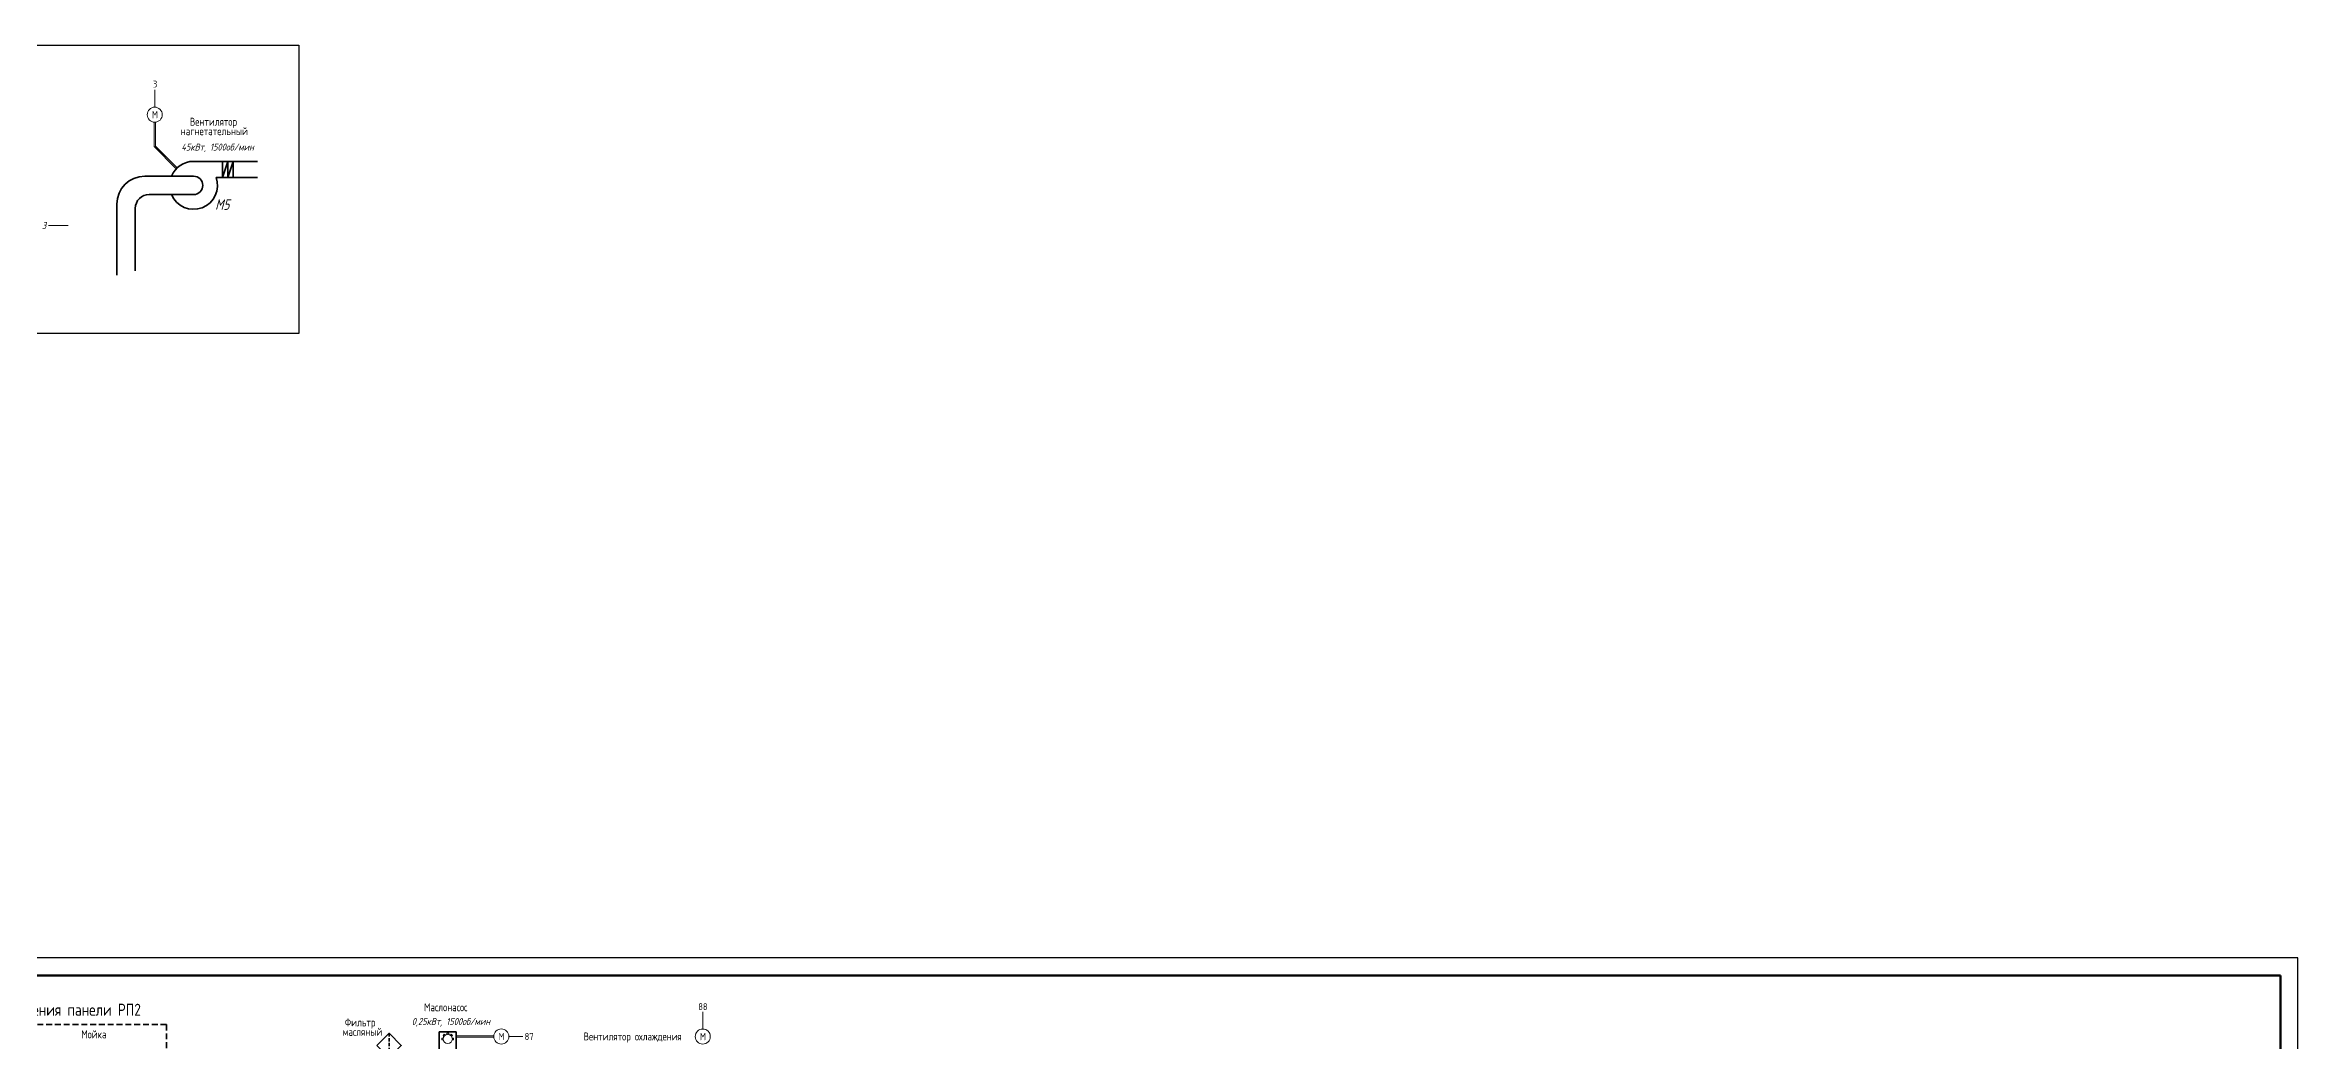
# Model space of a CAD drawing. Header units: millimetres. Extents: x 294 to 6216, y -3442 to 2720.
# Drawn here: x 698 to 1345, y 2040 to 2326 of the extents above; entities that cross this region are included whole.
import ezdxf

# ---------------------------------------------------------------- set-up
doc = ezdxf.new("R2010")
doc.units = ezdxf.units.MM
doc.header["$LTSCALE"] = 15
doc.linetypes.add('DASHED2', pattern=[0.375, 0.25, -0.125])
doc.linetypes.add('HIDDEN2', pattern=[0.1875, 0.125, -0.0625])
doc.layers.add('0.35 TEXT', color=7, linetype='Continuous', lineweight=35)
doc.layers.add('LWT 0.6', color=7, linetype='Continuous', lineweight=50)
doc.styles.add('0', font='gost.shx', dxfattribs={"width": 0.75, "oblique": 15})
doc.styles.add('34', font='gost.shx', dxfattribs={"width": 0.75, "oblique": 15, "height": 3.5})

msp = doc.modelspace()

# ---------------------------------------------------------------- linework, layer by layer
at = {"lineweight": 13}
for p, q in [((729.096, 2308.102), (729.096, 2313.034)), ((728.899, 2296.769), (728.899, 2303.772)), ((729.293, 2296.933), (729.293, 2303.772)), ((735.281, 2290.387), (728.899, 2296.769)), ((735.562, 2290.664), (729.293, 2296.933)), ((704.233, 2274.095), (698.536, 2274.095)), ((886.633, 2043.291), (886.633, 2048.223)), ((811.654, 2040.67, 0.02), (811.651, 2040.166, 0.02)), ((811.651, 2040.166, 0.02), (812.038, 2040.163, 0.02)), ((811.654, 2040.67, 0.02), (812.041, 2040.667, 0.02)), ((811.974, 2041.425, 0.02), (812.333, 2041.779, 0.02)), ((811.974, 2041.425, 0.02), (812.245, 2041.15, 0.02)), ((812.333, 2041.779, 0.02), (812.604, 2041.504, 0.02)), ((813.093, 2042.088, 0.02), (813.09, 2041.701, 0.02)), ((813.597, 2042.084, 0.02), (813.093, 2042.088, 0.02)), ((813.597, 2042.084, 0.02), (813.594, 2041.697, 0.02)), ((814.352, 2041.765, 0.02), (814.077, 2041.493, 0.02)), ((814.352, 2041.765, 0.02), (814.706, 2041.406, 0.02)), ((814.706, 2041.406, 0.02), (814.431, 2041.134, 0.02)), ((815.011, 2040.142, 0.02), (814.624, 2040.144, 0.02)), ((815.015, 2040.646, 0.02), (814.628, 2040.649, 0.02)), ((815.011, 2040.142, 0.02), (815.015, 2040.646, 0.02)), ((826.563, 2041.336, 0.02), (815.795, 2041.336, 0.02)), ((826.563, 2040.941, 0.02), (815.795, 2040.941, 0.02)), ((830.892, 2041.138, 0.02), (834.941, 2041.138, 0.02))]:
    msp.add_line(p, q, dxfattribs=at)
at = {"lineweight": 35}
for p, q in [((740.261, 2288.276), (726.223, 2288.276)), ((740.261, 2292.518), (758.664, 2292.518)), ((746.749, 2287.931), (758.664, 2287.931)), ((748.617, 2292.518), (748.617, 2290.225)), ((748.617, 2287.931), (750.108, 2292.518)), ((748.617, 2287.931), (748.617, 2290.225)), ((750.108, 2292.518), (750.108, 2287.931)), ((750.108, 2287.931), (751.599, 2292.518)), ((751.599, 2292.518), (751.599, 2287.931)), ((718.223, 2259.794), (718.223, 2280.276)), ((740.261, 2282.998), (727.5, 2282.998)), ((723.5, 2261.071), (723.5, 2278.998)), ((813.345, 2042.497, 0.02), (810.895, 2042.497, 0.02)), ((810.895, 2042.497, 0.02), (810.895, 2034.685, 0.02)), ((813.345, 2042.497, 0.02), (815.795, 2042.497, 0.02)), ((815.795, 2042.497, 0.02), (815.795, 2034.685, 0.02))]:
    msp.add_line(p, q, dxfattribs=at)
for p, q in [((1345.189, 2063.698), (294.189, 2063.698)), ((1345.189, 1469.698), (1345.189, 2063.698))]:
    msp.add_line(p, q)
at = {"color": 1}
msp.add_lwpolyline([(573.702, 2325.923), (770.563, 2325.923), (770.563, 2243.121), (573.702, 2243.121)], close=True, dxfattribs=at)
at = {"linetype": 'DASHED2', "lineweight": 35, "ltscale": 0.45}
msp.add_lwpolyline([(649.791, 2044.568), (732.515, 2044.568), (732.515, 2019.967), (649.791, 2019.967)], close=True, dxfattribs=at)
at = {"lineweight": 35, "elevation": 0.02}
msp.add_lwpolyline([(792.943, 2038.591), (796.441, 2042.089), (799.939, 2038.591), (796.441, 2035.093)], close=True, dxfattribs=at)
at = {"lineweight": 13}
for centre, radius in [((729.096, 2305.933), 2.169), ((813.333, 2040.406, 0.02), 1.318), ((828.723, 2041.138, 0.02), 2.169), ((886.633, 2041.122), 2.169)]:
    msp.add_circle(centre, radius, dxfattribs=at)
at = {"lineweight": 35}
for centre, radius, start, end in [((726.223, 2280.276), 8, 90, 180), ((740.261, 2285.637), 6.881, 90, 157.451207), ((740.261, 2285.637), 6.881, 202.548793, 19.471221), ((740.261, 2285.637), 2.639, 270, 90), ((727.5, 2278.998), 4, 90, 180)]:
    msp.add_arc(centre, radius, start, end, dxfattribs=at)
at = {"layer": '0.35 TEXT', "linetype": 'HIDDEN2', "ltscale": 0.5}
msp.add_line((796.441, 2042.089, 0.02), (796.441, 2035.093, 0.02), dxfattribs=at)
at = {"layer": 'LWT 0.6'}
for p, q in [((314.189, 2058.698), (1340.189, 2058.698)), ((1340.189, 2058.698), (1340.189, 1474.698))]:
    msp.add_line(p, q, dxfattribs=at)

# ---------------------------------------------------------------- texts
at = {"lineweight": 13, "style": '34'}
for s, height, p in [('3', 2, (728.586, 2313.736)), ('нагнетательный', 2.3, (736.577, 2300.045, -0.02)), ('Вентилятор', 2.3, (739.18, 2302.758, -0.02)), ('Маслонасос', 2.3, (806.527, 2048.386, -0.02)), ('88', 2, (885.348, 2048.719)), ('Мойка', 2.3, (707.989, 2040.615, -0.02)), ('масляный', 2.3, (783.12, 2041.329, -0.02)), ('Фильтр', 2.3, (783.737, 2044.043, -0.02)), ('87', 2, (835.433, 2040.138, 0.02)), ('Вентилятор охлаждения', 2.3, (852.38, 2039.999, -0.02))]:
    msp.add_text(s, height=height, dxfattribs=at).set_placement(p)
at = {"lineweight": 13}
for s, height, style, oblique, p in [('M', 2.1, '0', -0.000002, (728.296, 2304.883)), ('3', 2, '34', 15, (696.663, 2273.095)), ('Варианты подключения панели РП2', 3.4509, '34', 359.999998, (660.146, 2047.106)), ('M', 2.1, '0', -0.000002, (827.923, 2040.088, 0.02)), ('M', 2.1, '0', -0.000002, (885.833, 2040.072))]:
    msp.add_text(s, height=height, dxfattribs=dict(at, style=style, oblique=oblique)).set_placement(p)
at = {"lineweight": 13, "style": '34', "oblique": 15, "width": 0.95}
for s, p in [('45кВт, 1500об/мин', (736.739, 2295.626, -0.02)), ('0,25кВт, 1500об/мин', (802.972, 2044.455, -0.02))]:
    msp.add_text(s, height=2, dxfattribs=at).set_placement(p)
at = {"layer": '0.35 TEXT', "style": '34', "oblique": 15}
msp.add_text('M5', height=3, dxfattribs=at).set_placement((746.46, 2278.6, -0.02))

doc.saveas('drawing.dxf')
